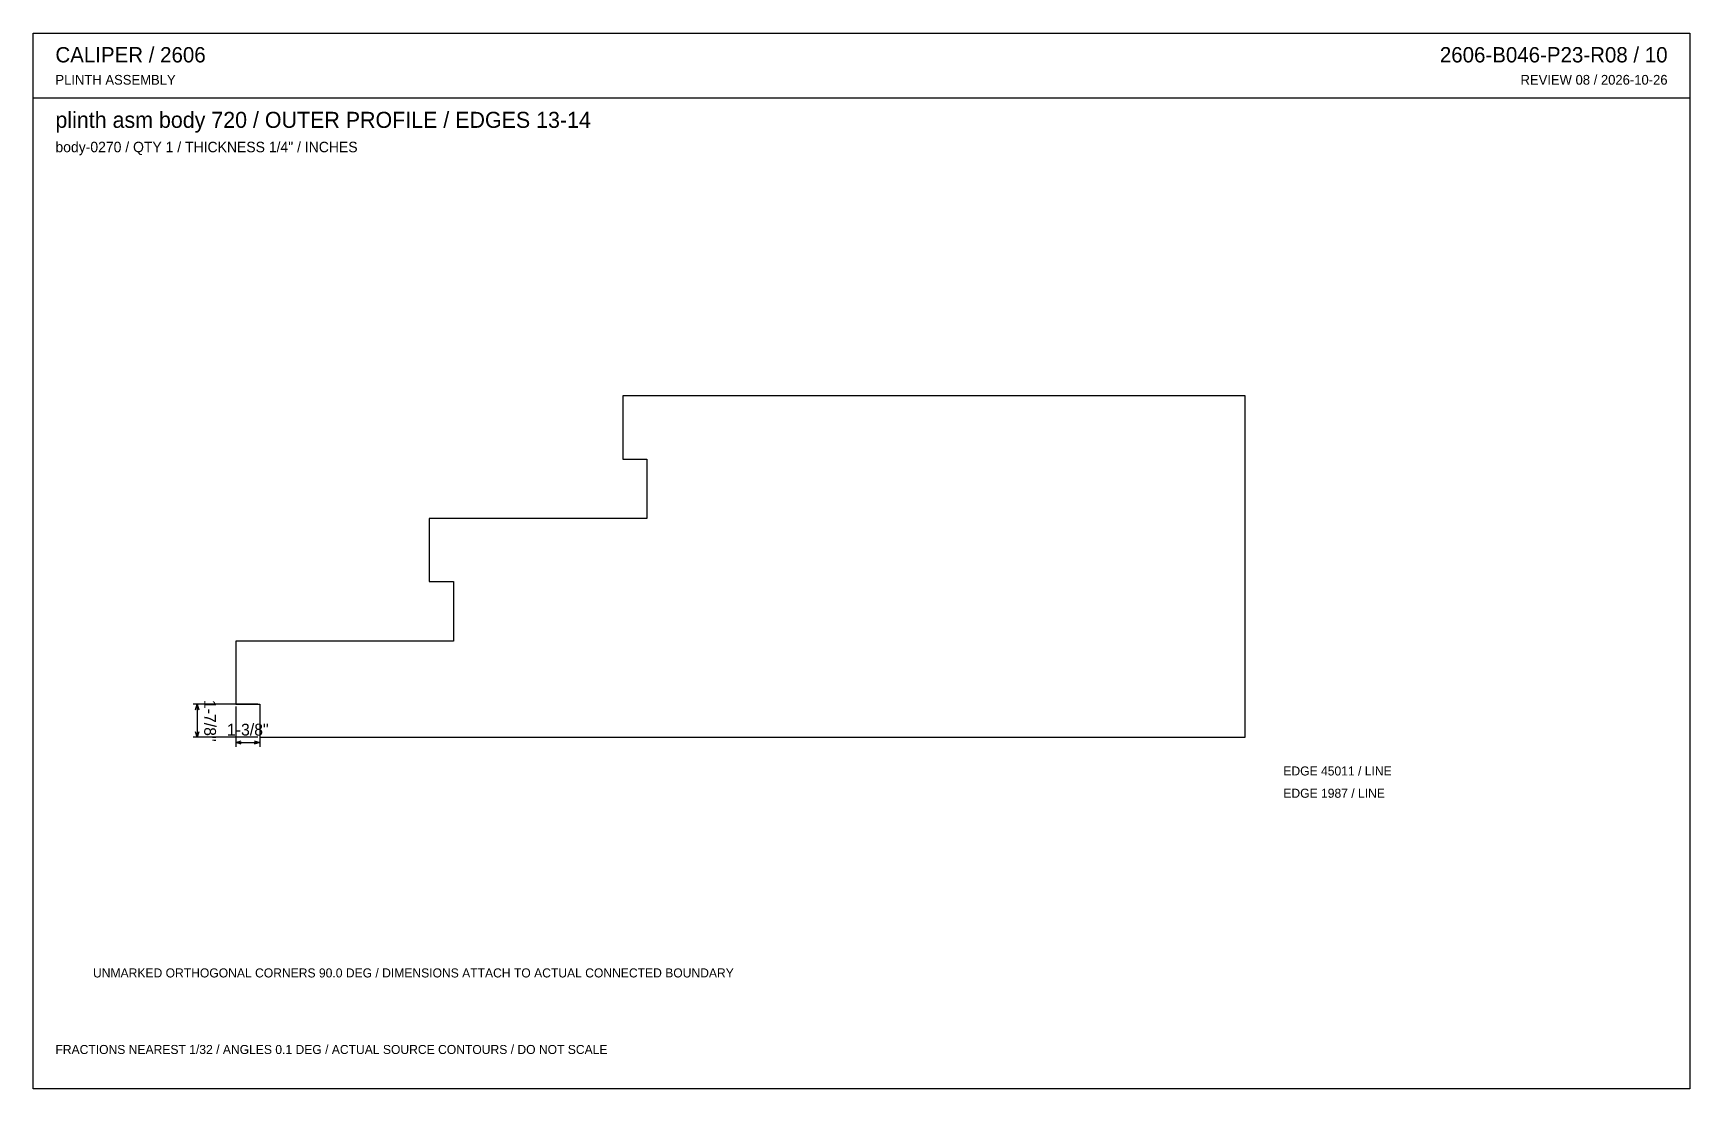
# Model space of a CAD drawing. Header units: inches. Extents: x 0.5 to 33.5, y 0.5 to 21.5.
import ezdxf
from ezdxf.enums import TextEntityAlignment as Align

# ---------------------------------------------------------------- set-up
doc = ezdxf.new("R2010")
doc.units = ezdxf.units.IN
doc.header["$MEASUREMENT"] = 0

msp = doc.modelspace()

# ---------------------------------------------------------------- linework, layer by layer
at = {"layer": 'ANNOTATION'}
for p, q in [((4.955, 8.143), (3.663, 8.143)), ((3.712, 8.032), (3.747, 8.143)), ((3.747, 8.143), (3.747, 7.485)), ((3.747, 8.143), (3.781, 8.032)), ((4.514, 8.101), (4.514, 7.295)), ((4.997, 8.101), (4.997, 7.295)), ((4.955, 7.485), (3.663, 7.485)), ((3.747, 7.485), (3.712, 7.596)), ((3.781, 7.596), (3.747, 7.485)), ((4.514, 7.379), (4.625, 7.414)), ((4.514, 7.379), (4.997, 7.379)), ((4.625, 7.344), (4.514, 7.379)), ((4.885, 7.414), (4.997, 7.379)), ((4.997, 7.379), (4.885, 7.344))]:
    msp.add_line(p, q, dxfattribs=at)
at = {"layer": 'OUTLINE'}
for p, q in [((0.472, 21.528), (33.528, 21.528)), ((0.472, 0.472), (0.472, 21.528)), ((33.528, 21.528), (33.528, 0.472)), ((0.472, 20.236), (33.528, 20.236)), ((24.653, 14.293), (12.236, 14.293)), ((12.236, 14.293), (12.236, 13.033)), ((24.653, 7.485), (24.653, 14.293)), ((12.236, 13.033), (12.719, 13.033)), ((12.719, 13.033), (12.719, 11.848)), ((12.719, 11.848), (8.375, 11.848)), ((8.375, 11.848), (8.375, 10.588)), ((8.375, 10.588), (8.858, 10.588)), ((8.858, 10.588), (8.858, 9.403)), ((8.858, 9.403), (4.514, 9.403)), ((4.514, 9.403), (4.514, 8.143)), ((4.514, 8.143), (4.997, 8.143)), ((4.997, 8.143), (4.997, 7.485)), ((4.997, 7.485), (24.653, 7.485)), ((33.528, 0.472), (0.472, 0.472))]:
    msp.add_line(p, q, dxfattribs=at)

# ---------------------------------------------------------------- texts
at = {"layer": 'ANNOTATION'}
for s, height, p in [('CALIPER / 2606', 0.30556, (0.917, 20.944)), ('PLINTH ASSEMBLY', 0.19444, (0.917, 20.5)), ('plinth asm body 720 / OUTER PROFILE / EDGES 13-14', 0.31944, (0.917, 19.639)), ('body-0270 / QTY 1 / THICKNESS 1/4" / INCHES', 0.20833, (0.917, 19.153)), ('EDGE 45011 / LINE', 0.18056, (25.417, 6.722)), ('EDGE 1987 / LINE', 0.18056, (25.417, 6.278)), ('UNMARKED ORTHOGONAL CORNERS 90.0 DEG / DIMENSIONS ATTACH TO ACTUAL CONNECTED BOUNDARY', 0.18056, (1.667, 2.694)), ('FRACTIONS NEAREST 1/32 / ANGLES 0.1 DEG / ACTUAL SOURCE CONTOURS / DO NOT SCALE', 0.18056, (0.917, 1.167))]:
    msp.add_text(s, height=height, dxfattribs=at).set_placement(p)
for s, height, p in [('2606-B046-P23-R08 / 10', 0.30556, (33.083, 20.944)), ('REVIEW 08 / 2026-10-26', 0.19444, (33.083, 20.5))]:
    msp.add_text(s, height=height, dxfattribs=at).set_placement(p, align=Align.RIGHT)
msp.add_text('1-7/8"', height=0.2361, rotation=-90, dxfattribs=at).set_placement((3.885, 7.814), align=Align.CENTER)
msp.add_text('1-3/8"', height=0.2361, dxfattribs=at).set_placement((4.755, 7.518), align=Align.CENTER)

doc.saveas('drawing.dxf')
